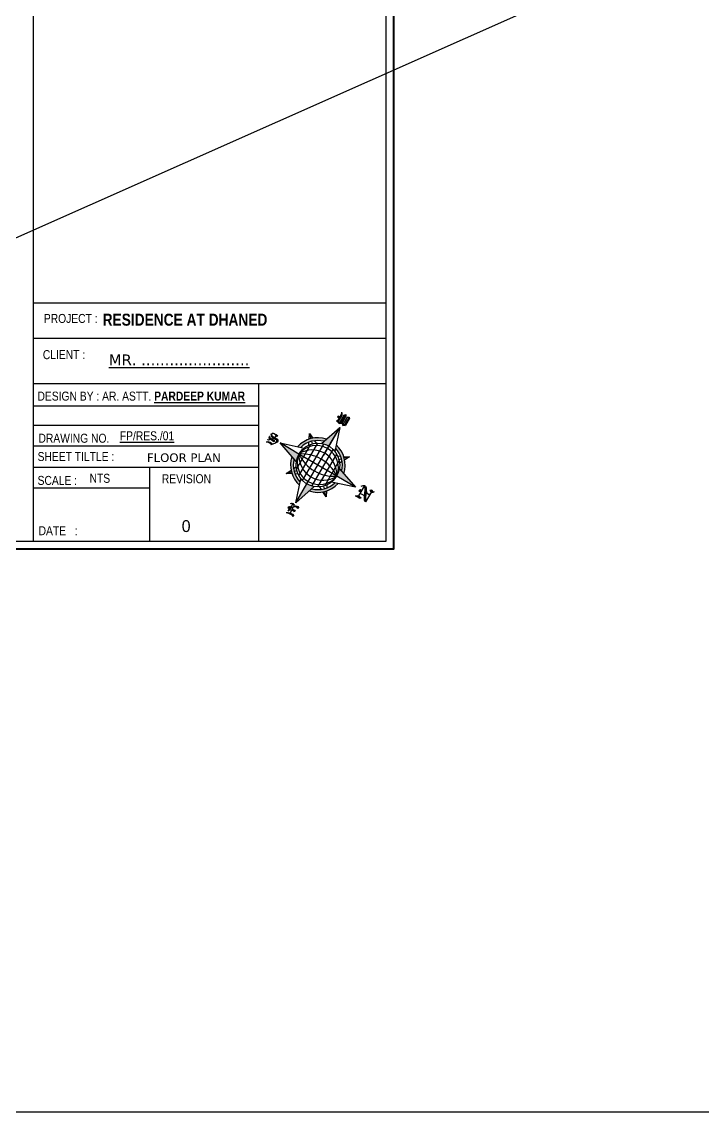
# Model space of a CAD drawing. Extents: x -454308 to 890911, y -14103 to 1343694.
# Drawn here: x 202455 to 202815, y 661850 to 662426 of the extents above; entities that cross this region are included whole.
import ezdxf

# ---------------------------------------------------------------- set-up
doc = ezdxf.new("R2010")
doc.units = 0
doc.header["$MEASUREMENT"] = 0
doc.layers.add('A-Wall', color=7, linetype='Continuous', lineweight=30)
doc.layers.add('FUR', color=250, linetype='Continuous')
doc.layers.add('TITLE', color=7, linetype='Continuous')
doc.styles.get("Standard").update_dxf_attribs({"font": 'stylu.ttf', "height": 7})

# ---------------------------------------------------------------- blocks, each defined once
blk = doc.blocks.new('rerwewrerew')
at = {"layer": 'FUR'}
for points in [[(149783.31, 675650.16), (149783.31, 675661.36), (149779.33, 675649.43, -0.090992)], [(149793.78, 675642.93, -0.090992), (149794.51, 675638.96), (149805.71, 675638.95)], [(149760.9, 675638.97), (149772.83, 675634.99, -0.090992), (149772.1, 675638.96)], [(149787.28, 675628.49, -0.090992), (149783.3, 675627.76), (149783.3, 675616.56)]]:
    blk.add_hatch(color=256, dxfattribs=at).paths.add_polyline_path(points)
h = blk.add_hatch(color=256, dxfattribs=at)
h.paths.add_polyline_path([(149795.44, 675642.38), (149797.01, 675641.86, 0.296589), (149786.21, 675652.66), (149786.74, 675651.09, -0.260742)])
h.paths.add_polyline_path([(149797, 675636.05), (149795.43, 675635.53, -0.260742), (149786.73, 675626.83), (149786.2, 675625.26, 0.296589)])
h.paths.add_polyline_path([(149780.4, 675625.26), (149779.88, 675626.83, -0.260742), (149771.18, 675635.54), (149769.61, 675636.06, 0.296589)])
h.paths.add_polyline_path([(149779.88, 675651.09), (149780.41, 675652.66, 0.296589), (149769.61, 675641.87), (149771.18, 675642.39, -0.260742)])
for p, q in [((149779.33, 675649.43), (149783.31, 675661.36)), ((149783.31, 675650.16), (149783.31, 675661.36)), ((149783.31, 675661.36), (149787.29, 675649.43)), ((149771.43, 675650.84), (149773.41, 675648.86)), ((149772.76, 675648.17), (149771.43, 675650.84)), ((149771.43, 675650.84), (149774.1, 675649.51)), ((149792.52, 675649.5), (149795.19, 675650.84)), ((149795.19, 675650.84), (149793.21, 675648.86)), ((149795.19, 675650.84), (149793.86, 675648.17)), ((149774.15, 675645.41), (149773.45, 675646.81)), ((149774.4, 675647.87), (149775.39, 675646.88)), ((149774.9, 675631.55), (149774.91, 675646.37)), ((149775.46, 675648.83), (149776.86, 675648.12)), ((149777.7, 675629.26), (149777.71, 675648.66)), ((149780.5, 675628.11), (149780.51, 675649.81)), ((149783.3, 675627.76), (149783.31, 675650.16)), ((149786.1, 675628.11), (149786.11, 675649.81)), ((149788.9, 675629.26), (149788.91, 675648.66)), ((149789.75, 675648.12), (149791.15, 675648.82)), ((149791.23, 675646.88), (149792.22, 675647.87)), ((149791.71, 675631.55), (149791.71, 675646.37)), ((149793.17, 675646.8), (149792.47, 675645.4)), ((149760.9, 675638.97), (149772.84, 675642.94)), ((149793.78, 675642.93), (149805.71, 675638.95)), ((149772.83, 675634.99), (149760.9, 675638.97)), ((149772.1, 675638.96), (149760.9, 675638.97)), ((149794.51, 675638.96), (149772.1, 675638.96)), ((149805.71, 675638.95), (149793.78, 675634.98)), ((149805.71, 675638.95), (149794.51, 675638.96)), ((149771.42, 675627.08), (149772.76, 675629.75)), ((149771.42, 675627.08), (149773.4, 675629.06)), ((149774.09, 675628.42), (149771.42, 675627.08)), ((149773.44, 675631.12), (149774.14, 675632.52)), ((149774.39, 675630.05), (149775.38, 675631.04)), ((149776.86, 675629.8), (149775.46, 675629.1)), ((149783.3, 675616.56), (149779.33, 675628.49)), ((149787.28, 675628.49), (149783.3, 675616.56)), ((149791.15, 675629.09), (149789.75, 675629.79)), ((149791.23, 675631.04), (149792.22, 675630.05)), ((149792.47, 675632.51), (149793.17, 675631.11)), ((149795.18, 675627.07), (149792.51, 675628.41)), ((149795.18, 675627.07), (149793.2, 675629.06)), ((149793.85, 675629.75), (149795.18, 675627.07)), ((149783.3, 675616.56), (149783.3, 675627.76))]:
    blk.add_line(p, q, dxfattribs=at)
for points in [[(149780.02, 675668.52), (149780.19, 675668.18), (149780.53, 675667.67), (149780.53, 675665.96), (149780.02, 675665.96), (149779.67, 675665.79), (149779.67, 675665.28), (149780.02, 675665.45), (149780.53, 675665.45), (149780.53, 675663.57), (149780.02, 675663.4)], [(149780.02, 675668.52), (149780.53, 675668.18), (149780.7, 675667.84), (149781.04, 675667.32), (149781.04, 675663.57), (149781.9, 675663.57), (149782.41, 675663.4)], [(149780.53, 675667.84), (149780.7, 675667.32), (149780.7, 675663.57)], [(149781.9, 675667.84), (149782.58, 675668.52), (149783.09, 675667.84), (149783.09, 675663.57), (149783.94, 675663.57), (149784.46, 675663.4)], [(149781.9, 675667.84), (149781.9, 675663.57)], [(149781.9, 675667.84), (149782.41, 675667.84), (149782.58, 675667.67), (149782.58, 675663.57), (149782.41, 675663.4)], [(149782.58, 675668.18), (149782.92, 675667.84), (149782.92, 675663.57)], [(149783.94, 675667.84), (149784.8, 675668.35), (149785.31, 675667.84), (149785.31, 675663.57)], [(149783.94, 675667.84), (149783.94, 675663.57)], [(149783.94, 675667.84), (149784.46, 675667.84), (149784.8, 675667.67), (149784.8, 675663.57), (149784.46, 675663.4)], [(149784.8, 675668.18), (149784.97, 675667.84), (149784.97, 675663.57)], [(149780.02, 675665.79), (149780.7, 675665.79)], [(149780.02, 675663.4), (149780.7, 675663.4), (149781.55, 675663.05), (149781.9, 675662.88), (149782.41, 675663.4), (149783.09, 675663.57), (149783.77, 675663.4), (149783.94, 675662.88), (149784.46, 675663.4), (149785.31, 675663.57)], [(149781.04, 675663.4), (149781.55, 675663.4), (149782.07, 675663.05)], [(149781.9, 675666.3), (149782.58, 675666.3)], [(149781.9, 675665.28), (149782.58, 675665.28)], [(149783.94, 675666.3), (149784.8, 675666.3)], [(149783.94, 675665.28), (149784.8, 675665.28)], [(149783.94, 675663.4), (149784.29, 675663.05)], [(149783.29, 675660.44), (149783.29, 675644.86)], [(149758.17, 675641.35), (149756.97, 675641.52), (149755.95, 675641.52), (149755.09, 675641.35), (149754.92, 675641.01), (149754.58, 675640.49), (149754.92, 675639.98), (149755.09, 675639.64), (149755.95, 675639.47), (149758.17, 675639.47), (149758.68, 675639.13), (149758.85, 675638.96), (149758.85, 675638.27), (149758.68, 675637.59)], [(149754.92, 675641.01), (149754.92, 675640.49), (149755.09, 675640.15), (149755.95, 675639.98), (149758.68, 675639.98), (149759.19, 675639.64), (149759.36, 675639.13), (149759.36, 675638.62), (149758.68, 675637.59), (149757.48, 675635.88)], [(149754.92, 675640.15), (149755.09, 675639.98), (149755.95, 675639.64), (149758.34, 675639.64), (149758.85, 675639.47), (149759.19, 675639.13), (149759.19, 675638.62), (149758.85, 675638.1)], [(149757.48, 675640.84), (149757.31, 675641.01), (149756.8, 675641.35), (149755.95, 675641.52)], [(149756.8, 675639.47), (149756.29, 675638.62)], [(149758.17, 675641.35), (149757.48, 675640.84), (149756.97, 675639.98)], [(149757.83, 675641.01), (149757.31, 675641.35)], [(149807.96, 675640.93), (149808.6, 675641.57), (149809.25, 675642), (149809.89, 675642), (149810.53, 675641.57), (149811.17, 675640.5), (149812.87, 675636.87), (149813.52, 675635.8), (149813.94, 675635.59)], [(149808.6, 675641.57), (149809.25, 675641.57), (149809.89, 675641.35), (149810.53, 675640.29), (149812.23, 675636.66), (149812.87, 675635.59), (149813.3, 675635.16), (149813.94, 675634.95)], [(149809.25, 675641.57), (149809.25, 675635.8)], [(149809.89, 675641.57), (149810.53, 675640.93), (149810.95, 675640.29), (149812.87, 675636.23), (149813.94, 675635.16)], [(149811.59, 675639.86), (149811.81, 675639.65), (149812.45, 675639.22), (149813.3, 675639.22), (149813.94, 675639.65)], [(149812.87, 675641.35), (149813.52, 675642), (149814.16, 675641.57), (149814.8, 675641.57), (149815.22, 675642)], [(149812.87, 675641.35), (149813.52, 675640.93), (149814.16, 675640.93), (149814.8, 675641.35), (149815.22, 675642)], [(149813.3, 675641.57), (149813.94, 675641.35), (149814.58, 675641.35)], [(149813.94, 675640.93), (149813.94, 675634.95)], [(149754.41, 675639.13), (149754.41, 675638.96), (149754.58, 675638.27), (149755.09, 675638.1), (149756.97, 675638.1), (149757.48, 675637.76), (149757.48, 675637.59)], [(149754.41, 675639.13), (149754.58, 675638.96), (149755.09, 675638.62), (149757.48, 675638.62), (149757.83, 675638.27), (149757.83, 675638.1), (149757.48, 675637.59)], [(149754.41, 675635.88), (149755.09, 675636.39), (149756.29, 675636.74), (149756.97, 675636.74), (149757.83, 675636.39)], [(149754.41, 675635.88), (149755.43, 675636.22), (149756.8, 675636.22), (149757.48, 675635.88)], [(149754.58, 675638.62), (149755.09, 675638.27), (149757.31, 675638.27), (149757.48, 675638.1)], [(149755.95, 675638.1), (149755.43, 675637.59), (149754.92, 675637.25), (149754.58, 675637.25), (149754.58, 675637.59), (149754.92, 675637.25)], [(149754.92, 675636.22), (149755.61, 675636.39), (149756.8, 675636.39), (149757.48, 675636.22)], [(149807.75, 675634.95), (149808.6, 675635.59), (149809.25, 675635.8), (149810.1, 675635.8), (149810.95, 675635.59)], [(149807.75, 675634.95), (149808.82, 675635.16), (149809.89, 675635.16), (149810.1, 675634.95), (149810.95, 675635.59)], [(149809.25, 675639.01), (149808.6, 675639.01), (149808.18, 675638.58), (149808.18, 675637.94), (149808.6, 675638.15), (149809.25, 675638.15)], [(149808.6, 675638.58), (149809.25, 675638.58)], [(149808.82, 675635.59), (149809.89, 675635.59), (149810.53, 675635.16)], [(149809.25, 675637.3), (149809.89, 675637.51), (149811.17, 675637.51), (149811.81, 675637.3)], [(149781.1, 675614.92), (149781.61, 675615.26), (149782.12, 675614.92), (149782.8, 675614.92), (149783.32, 675615.43)], [(149781.1, 675614.92), (149781.61, 675615.43), (149782.12, 675615.43), (149782.8, 675615.26), (149783.32, 675615.43)], [(149782.46, 675614.07), (149782.12, 675613.9), (149781.95, 675613.38), (149781.95, 675613.04), (149781.44, 675613.04), (149781.1, 675612.7), (149781.1, 675612.19), (149781.44, 675612.53), (149781.95, 675612.53), (149781.95, 675610.82)], [(149781.44, 675612.7), (149782.12, 675612.7)], [(149781.95, 675615.26), (149782.46, 675615.26)], [(149782.46, 675614.07), (149782.46, 675611.68), (149782.12, 675611.16), (149781.95, 675610.82)], [(149782.12, 675613.55), (149782.12, 675611.5)], [(149783.32, 675613.55), (149783.49, 675614.41), (149783.83, 675614.92), (149784, 675615.09), (149784.68, 675615.43), (149785.2, 675615.43), (149785.88, 675615.09)], [(149783.32, 675613.55), (149783.32, 675610.65)], [(149783.32, 675611.5), (149783.49, 675612.19), (149783.83, 675612.7), (149784, 675613.04), (149784.68, 675613.04), (149785.2, 675612.7)], [(149783.49, 675614.41), (149783.83, 675614.58), (149784.34, 675614.92), (149784.85, 675614.92), (149785.37, 675614.58), (149785.88, 675615.09)], [(149783.49, 675612.19), (149783.83, 675612.53), (149784.34, 675612.53), (149784.68, 675612.19), (149785.2, 675612.7)], [(149784, 675614.92), (149784.68, 675615.09), (149785.2, 675615.09), (149785.71, 675614.92)], [(149784, 675612.7), (149784.68, 675612.7), (149784.85, 675612.53)], [(149781.61, 675609.8), (149782.46, 675610.31), (149783.49, 675610.65), (149784.85, 675610.65), (149785.88, 675610.31)], [(149781.61, 675609.8), (149782.8, 675610.14), (149784.68, 675610.14), (149785.37, 675609.8), (149785.88, 675610.31)], [(149782.12, 675610.14), (149782.97, 675610.31), (149784.85, 675610.31), (149785.71, 675610.14)]]:
    blk.add_lwpolyline(points, dxfattribs=at)
blk.add_circle((149783.31, 675638.96), 11.2, dxfattribs=at)
for centre, radius, start, end in [((149783.31, 675638.96), 14, 101.943, 168.0221), ((149783.31, 675638.96), 12.6, 105.7545, 164.2106), ((149783.31, 675638.96), 14, 11.943, 78.0221), ((149783.31, 675638.96), 12.6, 15.7545, 74.2106), ((149783.31, 675637.46), 11.3, 7.6107, 172.3544), ((149783.3, 675633.5), 12.46, 25.9718, 153.9933), ((149783.3, 675622.79), 19.67, 55.2745, 124.6906), ((149783.31, 675638.96), 14, 191.943, 258.0221), ((149783.31, 675638.96), 12.6, 195.7545, 254.2106), ((149783.31, 675655.13), 19.67, 235.2745, 304.6906), ((149783.31, 675644.42), 12.46, 205.9718, 333.9933), ((149783.31, 675640.46), 11.3, 187.6107, 352.3544), ((149783.31, 675638.96), 14, 281.943, 348.0221), ((149783.31, 675638.96), 12.6, 285.7545, 344.2106)]:
    blk.add_arc(centre, radius, start, end, dxfattribs=at)

msp = doc.modelspace()

# ---------------------------------------------------------------- linework, layer by layer
at = {"lineweight": 30}
msp.add_line((204217.816, 663095.443), (201412.45, 661849.855), dxfattribs=at)
msp.add_lwpolyline([(201412.45, 663095.443), (204217.816, 663095.443), (204217.816, 661849.855), (201412.45, 661849.855)], close=True, dxfattribs=at)
at = {"layer": 'TITLE', "color": 7}
for p, q in [((202461.531, 662151.355, 5463.892), (202461.531, 662809.072, 5463.892)), ((202461.531, 662277.212, 5463.892), (202647.712, 662277.212, 5463.892)), ((202461.531, 662258.478, 5463.892), (202647.712, 662258.478, 5463.892)), ((202647.712, 662234.494, 5463.892), (202461.531, 662234.494, 5463.892)), ((202580.258, 662234.494, 5463.892), (202580.258, 662151.355, 5463.892)), ((202461.531, 662222.847, 5463.892), (202580.258, 662222.847, 5463.892)), ((202461.531, 662212.593, 5463.892), (202580.258, 662212.593, 5463.892)), ((202461.531, 662201.748, 5463.892), (202580.258, 662201.748, 5463.892)), ((202461.531, 662190.345, 5463.892), (202580.258, 662190.345, 5463.892)), ((202522.727, 662190.345, 5463.892), (202522.727, 662151.355, 5463.892)), ((202461.531, 662179.432, 5463.892), (202522.727, 662179.432, 5463.892))]:
    msp.add_line(p, q, dxfattribs=at)
at = {"layer": 'TITLE', "color": 7, "lineweight": 40, "elevation": 5463.892}
msp.add_lwpolyline([(201802.098, 662147.318), (202651.749, 662147.318), (202651.749, 662813.108), (201802.098, 662813.108)], close=True, dxfattribs=at)
at = {"layer": 'TITLE', "color": 7, "elevation": 5463.892}
msp.add_lwpolyline([(201806.135, 662151.355), (202647.712, 662151.355), (202647.712, 662809.072), (201806.135, 662809.072)], close=True, dxfattribs=at)

# ---------------------------------------------------------------- block references
at = {"layer": 'A-Wall', "xscale": 1.030005344986739, "yscale": 1.03000534498733, "zscale": 1.030005344987107, "rotation": 329.6933902270005}
msp.add_blockref('rerwewrerew', (-281758.007, 139237.623), dxfattribs=at)

# ---------------------------------------------------------------- texts
at = {"layer": 'TITLE', "color": 7, "attachment_point": 8, "rotation": 359.999786}
for s, insert, char_height, width in [('{\\fArial Narrow|b0|i0|c0|p34;PROJECT :}', (202481.107, 662266.508, 5463.892), 4.74511, 272.1016), ('{\\fArial Narrow|b1|i0|c0|p34;RESIDENCE AT DHANED }', (202541.463, 662265.036, 7290.17), 6.33113, 363.05016), ('{\\fArial Narrow|b0|i0|c0|p34;CLIENT :}', (202477.567, 662247.392, 5463.892), 4.74511, 272.1016), ('{\\fVerdana|b0|i0|c0|p34;\\H1.2x;\\LMR. .......................}', (202538.325, 662244.235, 5463.892), 4.74511, 272.1016), ('{\\fArial Narrow|b0|i0|c0|p34;DESIGN BY : AR. ASTT. \\fArial Narrow|b1|i0|c0|p34;\\LPARDEEP KUMAR }', (202518.364, 662225.497, 5463.892), 4.74511, 272.1016), ('\\pt99.647;{\\fArial Narrow|b0|i0|c0|p34;\\L FP/RES./01}', (202520.648, 662204.532), 4.74511, 272.1016), ('{\\fArial Narrow|b0|i0|c0|p34;SHEET TILTLE :}', (202483.861, 662193.601, 5463.892), 4.74511, 272.10156), ('\\pt162.28;{\\fVerdana|b0|i0|c0|p34;   FLOOR PLAN}', (202537.9, 662193.108, 5463.892), 4.50785, 258.49652), ('{\\fArial Narrow|b0|i0|c0|p34;NTS}', (202496.498, 662182.1, 5463.892), 4.74511, 272.1016), ('{\\fTempus Sans ITC|b0|i0|c0|p82;0}', (202542.068, 662156.092, 5463.892), 6.26354, 359.17412)]:
    msp.add_mtext(s, dxfattribs=dict(at, insert=insert, char_height=char_height, width=width))
at = {"layer": 'TITLE', "color": 7, "char_height": 4.74511, "width": 272.1016, "attachment_point": 8, "rotation": 359.999786, "line_spacing_factor": 0.968573}
for s, insert in [('{\\fArial Narrow|b0|i0|c0|p34;DRAWING NO.}', (202482.802, 662203.262, 5463.892)), ('\\fArial Narrow|b0|i0|c0|p34|;REVISION', (202542.215, 662181.882, 5463.892)), ('{\\fArial Narrow|b0|i0|c0|p34;SCALE :}', (202474.04, 662180.982, 5463.892)), ('\\pt161.33;{\\fArial Narrow|b0|i0|c0|p34;DATE   : }', (202474.417, 662154.502, 5463.892))]:
    msp.add_mtext(s, dxfattribs=dict(at, insert=insert))

doc.saveas('drawing.dxf')
